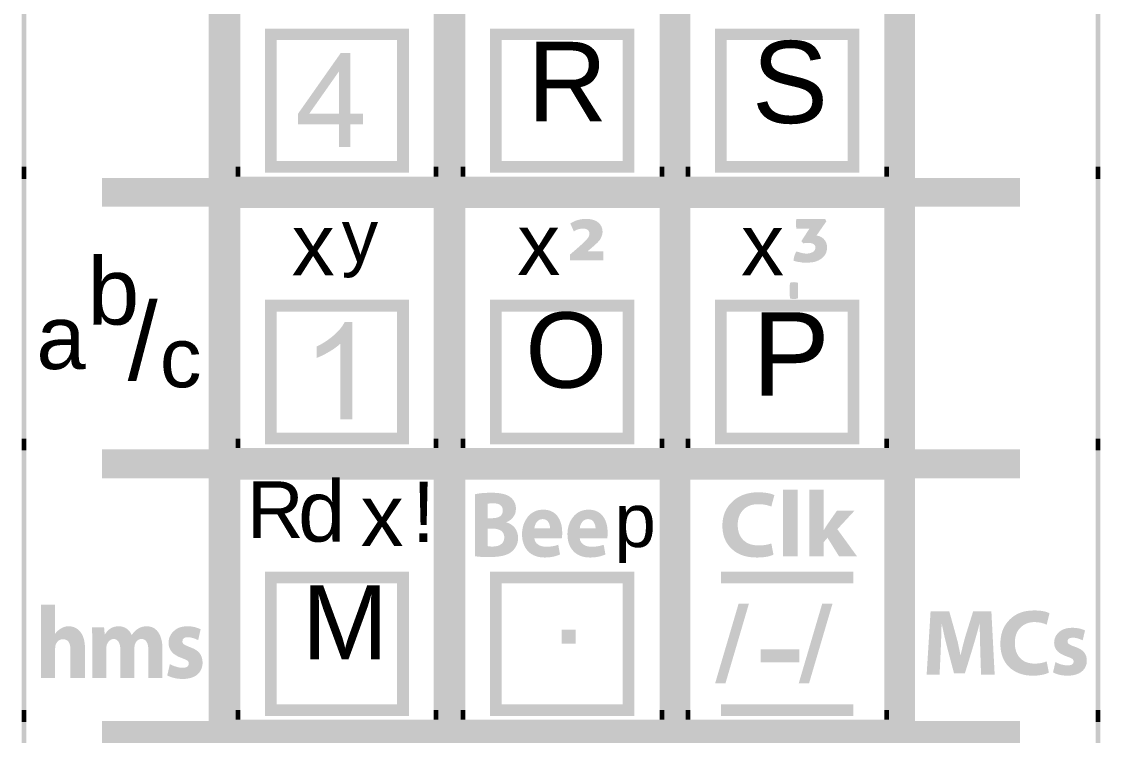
# Model space of a CAD drawing. Header units: millimetres. Extents: x 50 to 239, y 17 to 185.
# Drawn here: x 57.8 to 139.2, y 78.4 to 132.2 of the extents above; entities that cross this region are included whole.
import ezdxf

# ---------------------------------------------------------------- set-up
doc = ezdxf.new("R2010")
doc.units = ezdxf.units.MM
doc.header["$MEASUREMENT"] = 0
doc.layers.get('0').update_dxf_attribs({"linetype": 'CONTINUOUS'})
doc.styles.add('Arial1', font='arial.ttf', dxfattribs={"height": 6})

msp = doc.modelspace()

# ---------------------------------------------------------------- hatches: boundary and pattern name
at = {"true_color": 0x000007}
for points in [[(57.833, 138.71), (57.833, 131.198), (58.197, 131.198), (58.197, 138.71)], [(71.932, 138.876), (71.932, 131.198), (72.279, 131.198), (72.279, 138.876)], [(73.967, 138.528), (73.967, 131.198), (74.331, 131.198), (74.331, 138.528)], [(88.91, 138.528), (88.91, 131.198), (89.257, 131.198), (89.257, 138.528)], [(90.945, 138.528), (90.945, 131.198), (91.309, 131.198), (91.309, 138.528)], [(105.953, 138.528), (105.953, 131.198), (106.301, 131.198), (106.301, 138.528)], [(107.923, 138.528), (107.923, 131.198), (108.27, 131.198), (108.27, 138.528)], [(122.898, 138.528), (122.898, 131.198), (123.245, 131.198), (123.245, 138.528)], [(124.867, 138.876), (124.867, 131.198), (125.215, 131.198), (125.215, 138.876)], [(138.833, 138.71), (138.833, 131.198), (139.197, 131.198), (139.197, 138.71)], [(57.833, 131.198), (57.833, 121.236), (58.197, 121.236), (58.197, 131.198)], [(71.932, 131.198), (71.932, 121.236), (72.279, 121.236), (72.279, 131.198)], [(73.967, 131.198), (73.967, 121.236), (74.331, 121.236), (74.331, 131.198)], [(76.185, 131.645), (76.185, 120.79), (77.062, 120.79), (77.062, 131.645)], [(76.185, 131.645), (76.185, 130.768), (87.04, 130.768), (87.04, 131.645)], [(86.146, 131.645), (86.146, 120.79), (87.04, 120.79), (87.04, 131.645)], [(88.91, 131.198), (88.91, 121.236), (89.257, 121.236), (89.257, 131.198)], [(90.945, 131.198), (90.945, 121.236), (91.309, 121.236), (91.309, 131.198)], [(93.162, 131.645), (93.162, 120.79), (94.039, 120.79), (94.039, 131.645)], [(93.162, 131.645), (93.162, 130.768), (104.034, 130.768), (104.034, 131.645)], [(103.157, 131.645), (103.157, 120.79), (104.034, 120.79), (104.034, 131.645)], [(105.953, 131.198), (105.953, 121.236), (106.301, 121.236), (106.301, 131.198)], [(107.923, 131.198), (107.923, 121.236), (108.27, 121.236), (108.27, 131.198)], [(110.14, 131.645), (110.14, 120.79), (111.017, 120.79), (111.017, 131.645)], [(110.14, 131.645), (110.14, 130.768), (121.012, 130.768), (121.012, 131.645)], [(120.135, 131.645), (120.135, 120.79), (121.012, 120.79), (121.012, 131.645)], [(122.898, 131.198), (122.898, 121.236), (123.245, 121.236), (123.245, 131.198)], [(124.867, 131.198), (124.867, 121.236), (125.215, 121.236), (125.215, 131.198)], [(138.833, 131.198), (138.833, 121.236), (139.197, 121.236), (139.197, 131.198)], [(57.833, 121.236), (57.833, 120.293), (58.197, 120.293), (58.197, 121.236)], [(71.932, 121.236), (71.932, 120.111), (72.279, 120.111), (72.279, 121.236)], [(73.967, 121.236), (73.967, 120.475), (74.331, 120.475), (74.331, 121.236)], [(76.185, 121.667), (76.185, 120.79), (87.04, 120.79), (87.04, 121.667)], [(88.91, 121.236), (88.91, 120.475), (89.257, 120.475), (89.257, 121.236)], [(90.945, 121.236), (90.945, 120.475), (91.309, 120.475), (91.309, 121.236)], [(93.162, 121.667), (93.162, 120.79), (104.034, 120.79), (104.034, 121.667)], [(105.953, 121.236), (105.953, 120.475), (106.301, 120.475), (106.301, 121.236)], [(107.923, 121.236), (107.923, 120.475), (108.27, 120.475), (108.27, 121.236)], [(110.14, 121.667), (110.14, 120.79), (121.012, 120.79), (121.012, 121.667)], [(122.898, 121.236), (122.898, 120.475), (123.245, 120.475), (123.245, 121.236)], [(124.867, 121.236), (124.867, 120.111), (125.215, 120.111), (125.215, 121.236)], [(138.833, 121.236), (138.833, 120.293), (139.197, 120.293), (139.197, 121.236)], [(71.932, 120.475), (71.932, 118.125), (72.279, 118.125), (72.279, 120.475)], [(72.279, 120.475), (72.279, 120.111), (74.331, 120.111), (74.331, 120.475)], [(73.967, 120.475), (73.967, 120.111), (76.615, 120.111), (76.615, 120.475)], [(76.615, 120.475), (76.615, 120.111), (86.593, 120.111), (86.593, 120.475)], [(86.593, 120.475), (86.593, 120.111), (89.257, 120.111), (89.257, 120.475)], [(88.91, 120.475), (88.91, 120.111), (91.309, 120.111), (91.309, 120.475)], [(90.945, 120.475), (90.945, 120.111), (93.592, 120.111), (93.592, 120.475)], [(93.592, 120.475), (93.592, 120.111), (103.587, 120.111), (103.587, 120.475)], [(103.587, 120.475), (103.587, 120.111), (106.301, 120.111), (106.301, 120.475)], [(105.953, 120.475), (105.953, 120.111), (108.27, 120.111), (108.27, 120.475)], [(107.923, 120.475), (107.923, 120.111), (110.587, 120.111), (110.587, 120.475)], [(110.587, 120.475), (110.587, 120.111), (120.565, 120.111), (120.565, 120.475)], [(120.565, 120.475), (120.565, 120.111), (123.245, 120.111), (123.245, 120.475)], [(122.898, 120.475), (122.898, 120.111), (124.867, 120.111), (124.867, 120.475)], [(124.867, 120.475), (124.867, 118.125), (125.215, 118.125), (125.215, 120.475)], [(57.833, 120.293), (57.833, 118.307), (58.197, 118.307), (58.197, 120.293)], [(63.906, 120.376), (63.906, 118.208), (64.088, 118.208), (64.088, 120.376)], [(63.906, 120.376), (63.906, 120.21), (71.932, 120.21), (71.932, 120.376)], [(125.215, 120.376), (125.215, 120.21), (133.124, 120.21), (133.124, 120.376)], [(132.942, 120.376), (132.942, 118.208), (133.124, 118.208), (133.124, 120.376)], [(138.833, 120.293), (138.833, 118.307), (139.197, 118.307), (139.197, 120.293)], [(57.833, 118.307), (57.833, 110.762), (58.197, 110.762), (58.197, 118.307)], [(63.906, 118.39), (63.906, 118.208), (71.932, 118.208), (71.932, 118.39)], [(71.932, 118.473), (71.932, 110.762), (72.279, 110.762), (72.279, 118.473)], [(72.279, 118.473), (72.279, 118.125), (74.331, 118.125), (74.331, 118.473)], [(73.967, 118.473), (73.967, 118.125), (76.615, 118.125), (76.615, 118.473)], [(73.967, 118.125), (73.967, 110.762), (74.331, 110.762), (74.331, 118.125)], [(76.615, 118.473), (76.615, 118.125), (86.593, 118.125), (86.593, 118.473)], [(86.593, 118.473), (86.593, 118.125), (89.257, 118.125), (89.257, 118.473)], [(88.91, 118.473), (88.91, 118.125), (91.309, 118.125), (91.309, 118.473)], [(88.91, 118.125), (88.91, 110.762), (89.257, 110.762), (89.257, 118.125)], [(90.945, 118.473), (90.945, 118.125), (93.592, 118.125), (93.592, 118.473)], [(90.945, 118.125), (90.945, 110.762), (91.309, 110.762), (91.309, 118.125)], [(93.592, 118.473), (93.592, 118.125), (103.587, 118.125), (103.587, 118.473)], [(103.587, 118.473), (103.587, 118.125), (106.301, 118.125), (106.301, 118.473)], [(105.953, 118.473), (105.953, 118.125), (108.27, 118.125), (108.27, 118.473)], [(105.953, 118.125), (105.953, 110.762), (106.301, 110.762), (106.301, 118.125)], [(107.923, 118.473), (107.923, 118.125), (110.587, 118.125), (110.587, 118.473)], [(107.923, 118.125), (107.923, 110.762), (108.27, 110.762), (108.27, 118.125)], [(110.587, 118.473), (110.587, 118.125), (120.565, 118.125), (120.565, 118.473)], [(120.565, 118.473), (120.565, 118.125), (123.245, 118.125), (123.245, 118.473)], [(122.898, 118.473), (122.898, 118.125), (124.867, 118.125), (124.867, 118.473)], [(122.898, 118.125), (122.898, 110.762), (123.245, 110.762), (123.245, 118.125)], [(124.867, 118.473), (124.867, 110.762), (125.215, 110.762), (125.215, 118.473)], [(125.215, 118.39), (125.215, 118.208), (133.124, 118.208), (133.124, 118.39)], [(138.833, 118.307), (138.833, 110.762), (139.197, 110.762), (139.197, 118.307)], [(57.833, 110.762), (57.833, 100.751), (58.197, 100.751), (58.197, 110.762)], [(71.932, 110.762), (71.932, 100.751), (72.279, 100.751), (72.279, 110.762)], [(73.967, 110.762), (73.967, 100.751), (74.331, 100.751), (74.331, 110.762)], [(76.185, 111.209), (76.185, 100.32), (77.062, 100.32), (77.062, 111.209)], [(76.185, 111.209), (76.185, 110.315), (87.04, 110.315), (87.04, 111.209)], [(86.146, 111.209), (86.146, 100.32), (87.04, 100.32), (87.04, 111.209)], [(88.91, 110.762), (88.91, 100.751), (89.257, 100.751), (89.257, 110.762)], [(90.945, 110.762), (90.945, 100.751), (91.309, 100.751), (91.309, 110.762)], [(93.162, 111.209), (93.162, 100.32), (94.039, 100.32), (94.039, 111.209)], [(93.162, 111.209), (93.162, 110.315), (104.034, 110.315), (104.034, 111.209)], [(103.157, 111.209), (103.157, 100.32), (104.034, 100.32), (104.034, 111.209)], [(105.953, 110.762), (105.953, 100.751), (106.301, 100.751), (106.301, 110.762)], [(107.923, 110.762), (107.923, 100.751), (108.27, 100.751), (108.27, 110.762)], [(110.14, 111.209), (110.14, 100.32), (111.017, 100.32), (111.017, 111.209)], [(110.14, 111.209), (110.14, 110.315), (121.012, 110.315), (121.012, 111.209)], [(120.135, 111.209), (120.135, 100.32), (121.012, 100.32), (121.012, 111.209)], [(122.898, 110.762), (122.898, 100.751), (123.245, 100.751), (123.245, 110.762)], [(124.867, 110.762), (124.867, 100.751), (125.215, 100.751), (125.215, 110.762)], [(138.833, 110.762), (138.833, 100.751), (139.197, 100.751), (139.197, 110.762)], [(76.185, 101.197), (76.185, 100.32), (87.04, 100.32), (87.04, 101.197)], [(93.162, 101.197), (93.162, 100.32), (104.034, 100.32), (104.034, 101.197)], [(110.14, 101.197), (110.14, 100.32), (121.012, 100.32), (121.012, 101.197)], [(57.833, 100.751), (57.833, 99.857), (58.197, 99.857), (58.197, 100.751)], [(71.932, 100.751), (71.932, 99.675), (72.279, 99.675), (72.279, 100.751)], [(73.967, 100.751), (73.967, 100.039), (74.331, 100.039), (74.331, 100.751)], [(88.91, 100.751), (88.91, 100.039), (89.257, 100.039), (89.257, 100.751)], [(90.945, 100.751), (90.945, 100.039), (91.309, 100.039), (91.309, 100.751)], [(105.953, 100.751), (105.953, 100.039), (106.301, 100.039), (106.301, 100.751)], [(107.923, 100.751), (107.923, 100.039), (108.27, 100.039), (108.27, 100.751)], [(122.898, 100.751), (122.898, 100.039), (123.245, 100.039), (123.245, 100.751)], [(124.867, 100.751), (124.867, 99.675), (125.215, 99.675), (125.215, 100.751)], [(138.833, 100.751), (138.833, 99.857), (139.197, 99.857), (139.197, 100.751)], [(57.833, 99.857), (57.833, 97.822), (58.197, 97.822), (58.197, 99.857)], [(63.906, 99.94), (63.906, 97.739), (64.088, 97.739), (64.088, 99.94)], [(63.906, 99.94), (63.906, 99.774), (71.932, 99.774), (71.932, 99.94)], [(71.932, 100.039), (71.932, 97.656), (72.279, 97.656), (72.279, 100.039)], [(72.279, 100.039), (72.279, 99.675), (74.331, 99.675), (74.331, 100.039)], [(73.967, 100.039), (73.967, 99.675), (76.615, 99.675), (76.615, 100.039)], [(76.615, 100.039), (76.615, 99.675), (86.593, 99.675), (86.593, 100.039)], [(86.593, 100.039), (86.593, 99.675), (89.257, 99.675), (89.257, 100.039)], [(88.91, 100.039), (88.91, 99.675), (91.309, 99.675), (91.309, 100.039)], [(90.945, 100.039), (90.945, 99.675), (93.592, 99.675), (93.592, 100.039)], [(93.592, 100.039), (93.592, 99.675), (103.587, 99.675), (103.587, 100.039)], [(103.587, 100.039), (103.587, 99.675), (106.301, 99.675), (106.301, 100.039)], [(105.953, 100.039), (105.953, 99.675), (108.27, 99.675), (108.27, 100.039)], [(107.923, 100.039), (107.923, 99.675), (110.587, 99.675), (110.587, 100.039)], [(110.587, 100.039), (110.587, 99.675), (120.565, 99.675), (120.565, 100.039)], [(120.565, 100.039), (120.565, 99.675), (123.245, 99.675), (123.245, 100.039)], [(122.898, 100.039), (122.898, 99.675), (124.867, 99.675), (124.867, 100.039)], [(124.867, 100.039), (124.867, 97.656), (125.215, 97.656), (125.215, 100.039)], [(125.215, 99.94), (125.215, 99.774), (133.124, 99.774), (133.124, 99.94)], [(132.942, 99.94), (132.942, 97.739), (133.124, 97.739), (133.124, 99.94)], [(138.833, 99.857), (138.833, 97.822), (139.197, 97.822), (139.197, 99.857)], [(57.833, 97.822), (57.833, 90.293), (58.197, 90.293), (58.197, 97.822)], [(63.906, 97.921), (63.906, 97.739), (71.932, 97.739), (71.932, 97.921)], [(71.932, 98.004), (71.932, 90.293), (72.279, 90.293), (72.279, 98.004)], [(72.279, 98.004), (72.279, 97.656), (74.331, 97.656), (74.331, 98.004)], [(73.967, 98.004), (73.967, 97.656), (76.615, 97.656), (76.615, 98.004)], [(73.967, 97.656), (73.967, 90.293), (74.331, 90.293), (74.331, 97.656)], [(76.615, 98.004), (76.615, 97.656), (86.593, 97.656), (86.593, 98.004)], [(86.593, 98.004), (86.593, 97.656), (89.257, 97.656), (89.257, 98.004)], [(88.91, 98.004), (88.91, 97.656), (91.309, 97.656), (91.309, 98.004)], [(88.91, 97.656), (88.91, 90.293), (89.257, 90.293), (89.257, 97.656)], [(90.945, 98.004), (90.945, 97.656), (93.592, 97.656), (93.592, 98.004)], [(90.945, 97.656), (90.945, 90.293), (91.309, 90.293), (91.309, 97.656)], [(93.592, 98.004), (93.592, 97.656), (103.587, 97.656), (103.587, 98.004)], [(103.587, 98.004), (103.587, 97.656), (106.301, 97.656), (106.301, 98.004)], [(105.953, 98.004), (105.953, 97.656), (108.27, 97.656), (108.27, 98.004)], [(105.953, 97.656), (105.953, 90.293), (106.301, 90.293), (106.301, 97.656)], [(107.923, 98.004), (107.923, 97.656), (110.587, 97.656), (110.587, 98.004)], [(107.923, 97.656), (107.923, 90.293), (108.27, 90.293), (108.27, 97.656)], [(110.587, 98.004), (110.587, 97.656), (120.565, 97.656), (120.565, 98.004)], [(120.565, 98.004), (120.565, 97.656), (123.245, 97.656), (123.245, 98.004)], [(122.898, 98.004), (122.898, 97.656), (124.867, 97.656), (124.867, 98.004)], [(122.898, 97.656), (122.898, 90.293), (123.245, 90.293), (123.245, 97.656)], [(124.867, 98.004), (124.867, 90.293), (125.215, 90.293), (125.215, 98.004)], [(125.215, 97.921), (125.215, 97.739), (133.124, 97.739), (133.124, 97.921)], [(138.833, 97.822), (138.833, 90.293), (139.197, 90.293), (139.197, 97.822)], [(76.185, 90.723), (76.185, 79.835), (77.062, 79.835), (77.062, 90.723)], [(76.185, 90.723), (76.185, 89.846), (87.04, 89.846), (87.04, 90.723)], [(86.146, 90.723), (86.146, 79.835), (87.04, 79.835), (87.04, 90.723)], [(93.162, 90.723), (93.162, 79.835), (94.039, 79.835), (94.039, 90.723)], [(93.162, 90.723), (93.162, 89.846), (104.034, 89.846), (104.034, 90.723)], [(103.157, 90.723), (103.157, 79.835), (104.034, 79.835), (104.034, 90.723)], [(110.587, 90.723), (110.587, 89.846), (120.565, 89.846), (120.565, 90.723)], [(57.833, 90.293), (57.833, 80.281), (58.197, 80.281), (58.197, 90.293)], [(71.932, 90.293), (71.932, 80.281), (72.279, 80.281), (72.279, 90.293)], [(73.967, 90.293), (73.967, 80.281), (74.331, 80.281), (74.331, 90.293)], [(88.91, 90.293), (88.91, 80.281), (89.257, 80.281), (89.257, 90.293)], [(90.945, 90.293), (90.945, 80.281), (91.309, 80.281), (91.309, 90.293)], [(105.953, 90.293), (105.953, 80.281), (106.301, 80.281), (106.301, 90.293)], [(107.923, 90.293), (107.923, 80.281), (108.27, 80.281), (108.27, 90.293)], [(122.898, 90.293), (122.898, 80.281), (123.245, 80.281), (123.245, 90.293)], [(124.867, 90.293), (124.867, 80.281), (125.215, 80.281), (125.215, 90.293)], [(138.833, 90.293), (138.833, 80.281), (139.197, 80.281), (139.197, 90.293)], [(110.14, 82.3), (111.91, 88.307), (112.523, 88.307), (110.736, 82.3)], [(110.223, 82.3), (111.993, 88.307), (112.605, 88.307), (110.835, 82.3)], [(110.305, 82.3), (112.076, 88.307), (112.688, 88.307), (110.918, 82.3)], [(116.444, 82.3), (118.215, 88.307), (118.811, 88.307), (117.04, 82.3)], [(116.527, 82.3), (118.298, 88.307), (118.91, 88.307), (117.123, 82.3)], [(116.61, 82.3), (118.381, 88.307), (118.993, 88.307), (117.222, 82.3)], [(98.573, 86.354), (98.573, 85.295), (99.632, 85.295), (99.632, 86.354)], [(113.565, 84.865), (113.565, 83.872), (116.478, 83.872), (116.478, 84.865)], [(76.185, 80.728), (76.185, 79.835), (87.04, 79.835), (87.04, 80.728)], [(93.162, 80.728), (93.162, 79.835), (104.034, 79.835), (104.034, 80.728)], [(110.587, 80.728), (110.587, 79.835), (120.565, 79.835), (120.565, 80.728)], [(57.833, 80.281), (57.833, 79.388), (58.197, 79.388), (58.197, 80.281)], [(71.932, 80.281), (71.932, 79.206), (72.279, 79.206), (72.279, 80.281)], [(73.967, 80.281), (73.967, 79.553), (74.331, 79.553), (74.331, 80.281)], [(88.91, 80.281), (88.91, 79.553), (89.257, 79.553), (89.257, 80.281)], [(90.945, 80.281), (90.945, 79.553), (91.309, 79.553), (91.309, 80.281)], [(105.953, 80.281), (105.953, 79.553), (106.301, 79.553), (106.301, 80.281)], [(107.923, 80.281), (107.923, 79.553), (108.27, 79.553), (108.27, 80.281)], [(122.898, 80.281), (122.898, 79.553), (123.245, 79.553), (123.245, 80.281)], [(124.867, 80.281), (124.867, 79.206), (125.215, 79.206), (125.215, 80.281)], [(138.833, 80.281), (138.833, 79.388), (139.197, 79.388), (139.197, 80.281)], [(57.833, 79.388), (57.833, 77.369), (58.197, 77.369), (58.197, 79.388)], [(63.906, 79.471), (63.906, 77.286), (64.088, 77.286), (64.088, 79.471)], [(63.906, 79.471), (63.906, 79.289), (71.932, 79.289), (71.932, 79.471)], [(71.932, 79.553), (71.932, 77.187), (72.279, 77.187), (72.279, 79.553)], [(72.279, 79.553), (72.279, 79.206), (74.331, 79.206), (74.331, 79.553)], [(73.967, 79.553), (73.967, 79.206), (76.615, 79.206), (76.615, 79.553)], [(76.615, 79.553), (76.615, 79.206), (86.593, 79.206), (86.593, 79.553)], [(86.593, 79.553), (86.593, 79.206), (89.257, 79.206), (89.257, 79.553)], [(88.91, 79.553), (88.91, 79.206), (91.309, 79.206), (91.309, 79.553)], [(90.945, 79.553), (90.945, 79.206), (93.592, 79.206), (93.592, 79.553)], [(93.592, 79.553), (93.592, 79.206), (103.587, 79.206), (103.587, 79.553)], [(103.587, 79.553), (103.587, 79.206), (106.301, 79.206), (106.301, 79.553)], [(105.953, 79.553), (105.953, 79.206), (108.27, 79.206), (108.27, 79.553)], [(107.923, 79.553), (107.923, 79.206), (110.587, 79.206), (110.587, 79.553)], [(110.587, 79.553), (110.587, 79.206), (120.565, 79.206), (120.565, 79.553)], [(120.565, 79.553), (120.565, 79.206), (123.245, 79.206), (123.245, 79.553)], [(122.898, 79.553), (122.898, 79.206), (124.867, 79.206), (124.867, 79.553)], [(124.867, 79.553), (124.867, 77.187), (125.215, 77.187), (125.215, 79.553)], [(125.215, 79.471), (125.215, 79.289), (133.124, 79.289), (133.124, 79.471)], [(132.942, 79.471), (132.942, 77.286), (133.124, 77.286), (133.124, 79.471)], [(138.833, 79.388), (138.833, 77.369), (139.197, 77.369), (139.197, 79.388)]]:
    msp.add_hatch(color=0, dxfattribs=at).paths.add_polyline_path(points)
at = {"true_color": 0xdddddd}
for points in [[(72.097, 138.71), (72.097, 131.198), (74.166, 131.198), (74.166, 138.71)], [(89.075, 138.71), (89.075, 131.198), (91.143, 131.198), (91.143, 138.71)], [(106.135, 138.71), (106.135, 131.198), (108.105, 131.198), (108.105, 138.71)], [(123.08, 138.71), (123.08, 131.198), (125.049, 131.198), (125.049, 138.71)], [(72.097, 131.198), (72.097, 121.236), (74.166, 121.236), (74.166, 131.198)], [(89.075, 131.198), (89.075, 121.236), (91.143, 121.236), (91.143, 131.198)], [(106.135, 131.198), (106.135, 121.236), (108.105, 121.236), (108.105, 131.198)], [(123.08, 131.198), (123.08, 121.236), (125.049, 121.236), (125.049, 131.198)], [(72.097, 121.236), (72.097, 120.293), (74.166, 120.293), (74.166, 121.236)], [(89.075, 121.236), (89.075, 120.293), (91.143, 120.293), (91.143, 121.236)], [(106.135, 121.236), (106.135, 120.293), (108.105, 120.293), (108.105, 121.236)], [(123.08, 121.236), (123.08, 120.293), (125.049, 120.293), (125.049, 121.236)], [(72.097, 120.293), (72.097, 118.307), (74.149, 118.307), (74.149, 120.293)], [(74.149, 120.293), (74.149, 118.291), (89.075, 118.291), (89.075, 120.293)], [(89.075, 120.293), (89.075, 118.307), (91.127, 118.307), (91.127, 120.293)], [(91.127, 120.293), (91.127, 118.291), (106.135, 118.291), (106.135, 120.293)], [(106.135, 120.293), (106.135, 118.307), (108.088, 118.307), (108.088, 120.293)], [(108.088, 120.293), (108.088, 118.291), (123.08, 118.291), (123.08, 120.293)], [(123.08, 120.293), (123.08, 118.307), (125.049, 118.307), (125.049, 120.293)], [(72.097, 118.307), (72.097, 110.762), (74.166, 110.762), (74.166, 118.307)], [(89.075, 118.307), (89.075, 110.762), (91.143, 110.762), (91.143, 118.307)], [(106.135, 118.307), (106.135, 110.762), (108.105, 110.762), (108.105, 118.307)], [(123.08, 118.307), (123.08, 110.762), (125.049, 110.762), (125.049, 118.307)], [(72.097, 110.762), (72.097, 100.751), (74.166, 100.751), (74.166, 110.762)], [(89.075, 110.762), (89.075, 100.751), (91.143, 100.751), (91.143, 110.762)], [(106.135, 110.762), (106.135, 100.751), (108.105, 100.751), (108.105, 110.762)], [(123.08, 110.762), (123.08, 100.751), (125.049, 100.751), (125.049, 110.762)], [(72.097, 100.751), (72.097, 99.857), (74.166, 99.857), (74.166, 100.751)], [(89.075, 100.751), (89.075, 99.857), (91.143, 99.857), (91.143, 100.751)], [(106.135, 100.751), (106.135, 99.857), (108.105, 99.857), (108.105, 100.751)], [(123.08, 100.751), (123.08, 99.857), (125.049, 99.857), (125.049, 100.751)], [(72.097, 99.857), (72.097, 97.822), (74.149, 97.822), (74.149, 99.857)], [(74.149, 99.857), (74.149, 97.805), (89.075, 97.805), (89.075, 99.857)], [(89.075, 99.857), (89.075, 97.822), (91.127, 97.822), (91.127, 99.857)], [(91.127, 99.857), (91.127, 97.805), (106.135, 97.805), (106.135, 99.857)], [(106.135, 99.857), (106.135, 97.822), (108.088, 97.822), (108.088, 99.857)], [(108.088, 99.857), (108.088, 97.805), (123.08, 97.805), (123.08, 99.857)], [(123.08, 99.857), (123.08, 97.822), (125.049, 97.822), (125.049, 99.857)], [(72.097, 97.822), (72.097, 90.293), (74.166, 90.293), (74.166, 97.822)], [(89.075, 97.822), (89.075, 90.293), (91.143, 90.293), (91.143, 97.822)], [(106.135, 97.822), (106.135, 90.293), (108.105, 90.293), (108.105, 97.822)], [(123.08, 97.822), (123.08, 90.293), (125.049, 90.293), (125.049, 97.822)], [(72.097, 90.293), (72.097, 80.281), (74.166, 80.281), (74.166, 90.293)], [(89.075, 90.293), (89.075, 80.281), (91.143, 80.281), (91.143, 90.293)], [(106.135, 90.293), (106.135, 80.281), (108.105, 80.281), (108.105, 90.293)], [(123.08, 90.293), (123.08, 80.281), (125.049, 80.281), (125.049, 90.293)], [(72.097, 80.281), (72.097, 79.388), (74.166, 79.388), (74.166, 80.281)], [(89.075, 80.281), (89.075, 79.388), (91.143, 79.388), (91.143, 80.281)], [(106.135, 80.281), (106.135, 79.388), (108.105, 79.388), (108.105, 80.281)], [(123.08, 80.281), (123.08, 79.388), (125.049, 79.388), (125.049, 80.281)], [(72.097, 79.388), (72.097, 77.352), (125.049, 77.352), (125.049, 79.388)]]:
    msp.add_hatch(color=0, dxfattribs=at).paths.add_polyline_path(points)
at = {"true_color": 0x000007}
h = msp.add_hatch(color=0, dxfattribs=at)
h.paths.add_polyline_path([(81.761, 122.726), (81.761, 124.413), (78.683, 124.413), (78.683, 125.224), (81.91, 129.808), (82.621, 129.808), (82.621, 125.224), (83.581, 125.224), (83.581, 124.413), (82.621, 124.413), (82.621, 122.726)])
h.paths.add_polyline_path([(81.761, 125.224), (81.761, 128.401), (79.527, 125.224)])
at = {"true_color": 0xededed}
for points in [[(64.006, 120.293), (64.006, 118.291), (72.097, 118.291), (72.097, 120.293)], [(125.049, 120.293), (125.049, 118.291), (133.042, 118.291), (133.042, 120.293)], [(64.006, 99.857), (64.006, 97.805), (72.097, 97.805), (72.097, 99.857)], [(125.049, 99.857), (125.049, 97.805), (133.042, 97.805), (133.042, 99.857)], [(64.006, 79.388), (64.006, 77.352), (72.097, 77.352), (72.097, 79.388)], [(125.049, 79.388), (125.049, 77.352), (133.042, 77.352), (133.042, 79.388)]]:
    msp.add_hatch(color=0, dxfattribs=at).paths.add_polyline_path(points)
at = {"true_color": 0xff7b52}
h = msp.add_hatch(color=0, dxfattribs=at)
edge = h.paths.add_edge_path()
edge.add_line((99.202, 114.171), (99.202, 114.617))
edge.add_spline(control_points=[(99.202, 114.617), (99.963, 115.263), (100.393, 115.66), (100.493, 115.792), (100.493, 115.792), (100.609, 115.941), (100.658, 116.074), (100.658, 116.189), (100.658, 116.189), (100.658, 116.305), (100.609, 116.404), (100.526, 116.471), (100.526, 116.471), (100.443, 116.537), (100.327, 116.57), (100.178, 116.57), (100.178, 116.57), (99.93, 116.57), (99.698, 116.504), (99.483, 116.355)], knot_values=[0, 0, 0, 0, 0.05, 0.05, 0.05, 0.05, 0.1, 0.1, 0.1, 0.1, 0.15, 0.15, 0.15, 0.15, 0.2, 0.2, 0.2, 0.2, 1, 1, 1, 1], degree=3, periodic=0)
edge.add_line((99.483, 116.355), (99.219, 116.951))
edge.add_spline(control_points=[(99.219, 116.951), (99.566, 117.182), (99.963, 117.298), (100.41, 117.298), (100.41, 117.298), (100.791, 117.298), (101.088, 117.215), (101.32, 117.033), (101.32, 117.033), (101.535, 116.851), (101.651, 116.62), (101.651, 116.338), (101.651, 116.338), (101.651, 116.156), (101.585, 115.974), (101.486, 115.776), (101.486, 115.776), (101.37, 115.594), (101.055, 115.296), (100.542, 114.882)], knot_values=[0, 0, 0, 0, 0.05, 0.05, 0.05, 0.05, 0.1, 0.1, 0.1, 0.1, 0.15, 0.15, 0.15, 0.15, 0.2, 0.2, 0.2, 0.2, 1, 1, 1, 1], degree=3, periodic=0)
edge.add_line((100.542, 114.882), (100.542, 114.866))
edge.add_line((100.542, 114.866), (101.717, 114.866))
edge.add_line((101.717, 114.866), (101.717, 114.171))
edge.add_line((101.717, 114.171), (99.202, 114.171))
h = msp.add_hatch(color=0, dxfattribs=at)
edge = h.paths.add_edge_path()
edge.add_line((116.643, 115.627), (117.255, 116.57))
edge.add_line((117.255, 116.57), (116.262, 116.57))
edge.add_spline(control_points=[(116.262, 116.57), (116.262, 116.636), (116.246, 116.686), (116.246, 116.752), (116.246, 116.752), (116.229, 116.802), (116.229, 116.868), (116.229, 116.917), (116.229, 116.917), (116.229, 117.033), (116.246, 117.166), (116.262, 117.281)], knot_values=[0, 0, 0, 0, 0.083333, 0.083333, 0.083333, 0.083333, 0.166667, 0.166667, 0.166667, 0.166667, 1, 1, 1, 1], degree=3, periodic=0)
edge.add_line((116.262, 117.281), (118.447, 117.281))
edge.add_line((118.447, 117.281), (118.529, 117.116))
edge.add_line((118.529, 117.116), (117.785, 116.04))
edge.add_spline(control_points=[(117.785, 116.04), (117.901, 116.04), (118.016, 115.991), (118.116, 115.941), (118.116, 115.941), (118.215, 115.892), (118.298, 115.825), (118.364, 115.743), (118.364, 115.743), (118.447, 115.66), (118.496, 115.577), (118.529, 115.461), (118.529, 115.461), (118.563, 115.362), (118.579, 115.263), (118.579, 115.163), (118.579, 115.163), (118.579, 114.965), (118.546, 114.799), (118.463, 114.65), (118.463, 114.65), (118.397, 114.518), (118.281, 114.402), (118.149, 114.303), (118.149, 114.303), (118.016, 114.204), (117.851, 114.121), (117.669, 114.071), (117.669, 114.071), (117.487, 114.022), (117.272, 114.005), (117.057, 114.005), (117.057, 114.005), (116.957, 114.005), (116.875, 114.005), (116.792, 114.005), (116.792, 114.005), (116.709, 114.005), (116.626, 114.022), (116.56, 114.038), (116.56, 114.038), (116.478, 114.038), (116.395, 114.055), (116.329, 114.071), (116.329, 114.071), (116.246, 114.088), (116.147, 114.121), (116.047, 114.154), (116.047, 114.154), (116.064, 114.27), (116.08, 114.402), (116.13, 114.535), (116.13, 114.535), (116.163, 114.65), (116.213, 114.766), (116.279, 114.849), (116.279, 114.849), (116.411, 114.799), (116.544, 114.766), (116.676, 114.733), (116.676, 114.733), (116.809, 114.7), (116.924, 114.684), (117.04, 114.684), (117.04, 114.684), (117.222, 114.684), (117.371, 114.733), (117.504, 114.799), (117.504, 114.799), (117.636, 114.882), (117.702, 114.998), (117.702, 115.147), (117.702, 115.147), (117.702, 115.279), (117.636, 115.362), (117.537, 115.412), (117.537, 115.412), (117.421, 115.478), (117.288, 115.494), (117.156, 115.494), (117.156, 115.494), (117.106, 115.494), (117.057, 115.494), (117.007, 115.494), (117.007, 115.494), (116.941, 115.494), (116.875, 115.478), (116.792, 115.445)], knot_values=[0, 0, 0, 0, 0.011364, 0.011364, 0.011364, 0.011364, 0.022727, 0.022727, 0.022727, 0.022727, 0.034091, 0.034091, 0.034091, 0.034091, 0.045455, 0.045455, 0.045455, 0.045455, 0.056818, 0.056818, 0.056818, 0.056818, 0.068182, 0.068182, 0.068182, 0.068182, 0.079545, 0.079545, 0.079545, 0.079545, 0.090909, 0.090909, 0.090909, 0.090909, 0.102273, 0.102273, 0.102273, 0.102273, 0.113636, 0.113636, 0.113636, 0.113636, 0.125, 0.125, 0.125, 0.125, 0.136364, 0.136364, 0.136364, 0.136364, 0.147727, 0.147727, 0.147727, 0.147727, 0.159091, 0.159091, 0.159091, 0.159091, 0.170455, 0.170455, 0.170455, 0.170455, 0.181818, 0.181818, 0.181818, 0.181818, 0.193182, 0.193182, 0.193182, 0.193182, 0.204545, 0.204545, 0.204545, 0.204545, 0.215909, 0.215909, 0.215909, 0.215909, 0.227273, 0.227273, 0.227273, 0.227273, 0.238636, 0.238636, 0.238636, 0.238636, 1, 1, 1, 1], degree=3, periodic=0)
edge.add_line((116.792, 115.445), (116.643, 115.627))
at = {"true_color": 0xffffff}
h = msp.add_hatch(color=0, dxfattribs=at)
edge = h.paths.add_edge_path()
edge.add_spline(control_points=[(115.783, 111.308), (115.766, 111.506), (115.766, 111.705), (115.766, 111.887), (115.766, 111.887), (115.766, 112.086), (115.766, 112.284), (115.783, 112.483), (115.783, 112.483), (115.882, 112.516), (115.981, 112.532), (116.08, 112.532), (116.08, 112.532), (116.18, 112.532), (116.262, 112.516), (116.378, 112.483), (116.378, 112.483), (116.378, 112.284), (116.395, 112.086), (116.395, 111.904), (116.395, 111.904), (116.395, 111.705), (116.378, 111.506), (116.378, 111.308), (116.378, 111.308), (116.262, 111.275), (116.18, 111.258), (116.08, 111.258), (116.08, 111.258), (115.981, 111.258), (115.882, 111.275), (115.783, 111.308)], knot_values=[0, 0, 0, 0, 0.03125, 0.03125, 0.03125, 0.03125, 0.0625, 0.0625, 0.0625, 0.0625, 0.09375, 0.09375, 0.09375, 0.09375, 0.125, 0.125, 0.125, 0.125, 0.15625, 0.15625, 0.15625, 0.15625, 0.1875, 0.1875, 0.1875, 0.1875, 0.21875, 0.21875, 0.21875, 0.21875, 1, 1, 1, 1], degree=3, periodic=0)
at = {"true_color": 0x000007}
h = msp.add_hatch(color=0, dxfattribs=at)
edge = h.paths.add_edge_path()
edge.add_line((82.77, 102.207), (81.877, 102.207))
edge.add_line((81.877, 102.207), (81.877, 107.899))
edge.add_spline(control_points=[(81.877, 107.899), (81.662, 107.701), (81.38, 107.485), (81.033, 107.287), (81.033, 107.287), (80.669, 107.072), (80.354, 106.923), (80.09, 106.823)], knot_values=[0, 0, 0, 0, 0.125, 0.125, 0.125, 0.125, 1, 1, 1, 1], degree=3, periodic=0)
edge.add_line((80.09, 106.823), (80.09, 107.684))
edge.add_spline(control_points=[(80.09, 107.684), (80.586, 107.916), (81.016, 108.213), (81.397, 108.544), (81.397, 108.544), (81.778, 108.875), (82.042, 109.206), (82.191, 109.521)], knot_values=[0, 0, 0, 0, 0.125, 0.125, 0.125, 0.125, 1, 1, 1, 1], degree=3, periodic=0)
edge.add_line((82.191, 109.521), (82.77, 109.521))
edge.add_line((82.77, 109.521), (82.77, 102.207))
at = {"true_color": 0xff7b52}
msp.add_hatch(color=0, dxfattribs=at).paths.add_polyline_path([(115.253, 91.865), (115.253, 96.895), (116.362, 96.895), (116.362, 91.865)])
h = msp.add_hatch(color=0, dxfattribs=at)
edge = h.paths.add_edge_path()
edge.add_line((118.331, 96.895), (118.331, 93.85))
edge.add_line((118.331, 93.85), (118.347, 93.85))
edge.add_spline(control_points=[(118.347, 93.85), (118.397, 93.983), (118.728, 94.463), (119.324, 95.306)], knot_values=[0, 0, 0, 0, 1, 1, 1, 1], degree=3, periodic=0)
edge.add_line((119.324, 95.306), (120.648, 95.306))
edge.add_line((120.648, 95.306), (119.357, 93.916))
edge.add_line((119.357, 93.916), (120.846, 91.865))
edge.add_line((120.846, 91.865), (119.489, 91.865))
edge.add_line((119.489, 91.865), (118.612, 93.271))
edge.add_line((118.612, 93.271), (118.331, 92.94))
edge.add_line((118.331, 92.94), (118.331, 91.865))
edge.add_line((118.331, 91.865), (117.239, 91.865))
edge.add_line((117.239, 91.865), (117.239, 96.895))
edge.add_line((117.239, 96.895), (118.331, 96.895))
h = msp.add_hatch(color=0, dxfattribs=at)
edge = h.paths.add_edge_path()
edge.add_line((92.02, 91.881), (92.02, 96.548))
edge.add_spline(control_points=[(92.02, 96.548), (92.351, 96.63), (92.782, 96.663), (93.295, 96.663), (93.295, 96.663), (93.956, 96.663), (94.42, 96.548), (94.701, 96.332), (94.701, 96.332), (94.982, 96.101), (95.115, 95.819), (95.115, 95.455), (95.115, 95.455), (95.115, 95.224), (95.065, 95.025), (94.933, 94.86), (94.933, 94.86), (94.817, 94.678), (94.635, 94.545), (94.403, 94.446)], knot_values=[0, 0, 0, 0, 0.05, 0.05, 0.05, 0.05, 0.1, 0.1, 0.1, 0.1, 0.15, 0.15, 0.15, 0.15, 0.2, 0.2, 0.2, 0.2, 1, 1, 1, 1], degree=3, periodic=0)
edge.add_line((94.403, 94.446), (94.403, 94.429))
edge.add_spline(control_points=[(94.403, 94.429), (94.685, 94.347), (94.9, 94.198), (95.049, 93.999), (95.049, 93.999), (95.198, 93.784), (95.28, 93.536), (95.28, 93.255), (95.28, 93.255), (95.28, 92.841), (95.115, 92.493), (94.8, 92.229), (94.8, 92.229), (94.486, 91.947), (93.923, 91.815), (93.079, 91.815), (93.079, 91.815), (92.666, 91.815), (92.318, 91.831), (92.02, 91.881)], knot_values=[0, 0, 0, 0, 0.05, 0.05, 0.05, 0.05, 0.1, 0.1, 0.1, 0.1, 0.15, 0.15, 0.15, 0.15, 0.2, 0.2, 0.2, 0.2, 1, 1, 1, 1], degree=3, periodic=0)
edge = h.paths.add_edge_path()
edge.add_line((92.98, 95.836), (92.98, 94.744))
edge.add_line((92.98, 94.744), (93.311, 94.744))
edge.add_spline(control_points=[(93.311, 94.744), (93.576, 94.744), (93.774, 94.793), (93.923, 94.893), (93.923, 94.893), (94.056, 94.992), (94.122, 95.141), (94.122, 95.323), (94.122, 95.323), (94.122, 95.687), (93.89, 95.869), (93.41, 95.869), (93.41, 95.869), (93.228, 95.869), (93.079, 95.853), (92.98, 95.836)], knot_values=[0, 0, 0, 0, 0.0625, 0.0625, 0.0625, 0.0625, 0.125, 0.125, 0.125, 0.125, 0.1875, 0.1875, 0.1875, 0.1875, 1, 1, 1, 1], degree=3, periodic=0)
edge = h.paths.add_edge_path()
edge.add_line((92.98, 93.966), (92.98, 92.642))
edge.add_spline(control_points=[(92.98, 92.642), (93.046, 92.626), (93.162, 92.609), (93.377, 92.609), (93.377, 92.609), (93.642, 92.609), (93.857, 92.675), (94.006, 92.791), (94.006, 92.791), (94.155, 92.907), (94.238, 93.073), (94.238, 93.304), (94.238, 93.304), (94.238, 93.519), (94.155, 93.685), (94.006, 93.801), (94.006, 93.801), (93.841, 93.9), (93.626, 93.966), (93.328, 93.966)], knot_values=[0, 0, 0, 0, 0.05, 0.05, 0.05, 0.05, 0.1, 0.1, 0.1, 0.1, 0.15, 0.15, 0.15, 0.15, 0.2, 0.2, 0.2, 0.2, 1, 1, 1, 1], degree=3, periodic=0)
edge.add_line((93.328, 93.966), (92.98, 93.966))
h = msp.add_hatch(color=0, dxfattribs=at)
edge = h.paths.add_edge_path()
edge.add_line((114.376, 92.841), (114.542, 91.997))
edge.add_spline(control_points=[(114.542, 91.997), (114.227, 91.848), (113.797, 91.782), (113.267, 91.782), (113.267, 91.782), (112.473, 91.782), (111.844, 91.997), (111.381, 92.444), (111.381, 92.444), (110.918, 92.874), (110.686, 93.453), (110.686, 94.181), (110.686, 94.181), (110.686, 94.942), (110.951, 95.555), (111.447, 96.001), (111.447, 96.001), (111.944, 96.465), (112.589, 96.696), (113.367, 96.696), (113.367, 96.696), (113.896, 96.696), (114.31, 96.63), (114.608, 96.481)], knot_values=[0, 0, 0, 0, 0.041667, 0.041667, 0.041667, 0.041667, 0.083333, 0.083333, 0.083333, 0.083333, 0.125, 0.125, 0.125, 0.125, 0.166667, 0.166667, 0.166667, 0.166667, 0.208333, 0.208333, 0.208333, 0.208333, 1, 1, 1, 1], degree=3, periodic=0)
edge.add_line((114.608, 96.481), (114.376, 95.621))
edge.add_spline(control_points=[(114.376, 95.621), (114.078, 95.737), (113.764, 95.803), (113.416, 95.803), (113.416, 95.803), (112.936, 95.803), (112.556, 95.671), (112.275, 95.389), (112.275, 95.389), (111.993, 95.108), (111.844, 94.727), (111.844, 94.247), (111.844, 94.247), (111.844, 93.768), (111.977, 93.387), (112.258, 93.106), (112.258, 93.106), (112.539, 92.824), (112.936, 92.692), (113.433, 92.692), (113.433, 92.692), (113.78, 92.692), (114.095, 92.742), (114.376, 92.841)], knot_values=[0, 0, 0, 0, 0.041667, 0.041667, 0.041667, 0.041667, 0.083333, 0.083333, 0.083333, 0.083333, 0.125, 0.125, 0.125, 0.125, 0.166667, 0.166667, 0.166667, 0.166667, 0.208333, 0.208333, 0.208333, 0.208333, 1, 1, 1, 1], degree=3, periodic=0)
h = msp.add_hatch(color=0, dxfattribs=at)
edge = h.paths.add_edge_path()
edge.add_line((98.573, 93.238), (96.505, 93.238))
edge.add_spline(control_points=[(96.505, 93.238), (96.521, 93.039), (96.621, 92.874), (96.786, 92.758), (96.786, 92.758), (96.952, 92.642), (97.167, 92.593), (97.415, 92.593), (97.415, 92.593), (97.746, 92.593), (98.044, 92.642), (98.308, 92.742)], knot_values=[0, 0, 0, 0, 0.083333, 0.083333, 0.083333, 0.083333, 0.166667, 0.166667, 0.166667, 0.166667, 1, 1, 1, 1], degree=3, periodic=0)
edge.add_line((98.308, 92.742), (98.441, 92.014))
edge.add_spline(control_points=[(98.441, 92.014), (98.11, 91.865), (97.729, 91.782), (97.283, 91.782), (97.283, 91.782), (96.753, 91.782), (96.323, 91.947), (96.025, 92.262), (96.025, 92.262), (95.727, 92.576), (95.578, 93.006), (95.578, 93.552), (95.578, 93.552), (95.578, 94.049), (95.727, 94.479), (96.008, 94.843), (96.008, 94.843), (96.306, 95.207), (96.687, 95.389), (97.183, 95.389), (97.183, 95.389), (97.63, 95.389), (97.994, 95.224), (98.242, 94.909), (98.242, 94.909), (98.49, 94.578), (98.606, 94.165), (98.606, 93.652), (98.606, 93.652), (98.606, 93.486), (98.606, 93.354), (98.573, 93.238)], knot_values=[0, 0, 0, 0, 0.03125, 0.03125, 0.03125, 0.03125, 0.0625, 0.0625, 0.0625, 0.0625, 0.09375, 0.09375, 0.09375, 0.09375, 0.125, 0.125, 0.125, 0.125, 0.15625, 0.15625, 0.15625, 0.15625, 0.1875, 0.1875, 0.1875, 0.1875, 0.21875, 0.21875, 0.21875, 0.21875, 1, 1, 1, 1], degree=3, periodic=0)
edge = h.paths.add_edge_path()
edge.add_line((96.505, 93.983), (97.696, 93.983))
edge.add_spline(control_points=[(97.696, 93.983), (97.696, 94.148), (97.647, 94.297), (97.564, 94.446), (97.564, 94.446), (97.481, 94.595), (97.332, 94.678), (97.134, 94.678), (97.134, 94.678), (96.968, 94.678), (96.819, 94.611), (96.703, 94.479), (96.703, 94.479), (96.604, 94.363), (96.538, 94.198), (96.505, 93.983)], knot_values=[0, 0, 0, 0, 0.0625, 0.0625, 0.0625, 0.0625, 0.125, 0.125, 0.125, 0.125, 0.1875, 0.1875, 0.1875, 0.1875, 1, 1, 1, 1], degree=3, periodic=0)
h = msp.add_hatch(color=0, dxfattribs=at)
edge = h.paths.add_edge_path()
edge.add_line((101.999, 93.238), (99.93, 93.238))
edge.add_spline(control_points=[(99.93, 93.238), (99.947, 93.039), (100.046, 92.874), (100.211, 92.758), (100.211, 92.758), (100.377, 92.642), (100.592, 92.593), (100.84, 92.593), (100.84, 92.593), (101.171, 92.593), (101.452, 92.642), (101.734, 92.742)], knot_values=[0, 0, 0, 0, 0.083333, 0.083333, 0.083333, 0.083333, 0.166667, 0.166667, 0.166667, 0.166667, 1, 1, 1, 1], degree=3, periodic=0)
edge.add_line((101.734, 92.742), (101.866, 92.014))
edge.add_spline(control_points=[(101.866, 92.014), (101.535, 91.865), (101.155, 91.782), (100.708, 91.782), (100.708, 91.782), (100.178, 91.782), (99.748, 91.947), (99.45, 92.262), (99.45, 92.262), (99.152, 92.576), (99.003, 93.006), (99.003, 93.552), (99.003, 93.552), (99.003, 94.049), (99.152, 94.479), (99.434, 94.843), (99.434, 94.843), (99.732, 95.207), (100.112, 95.389), (100.609, 95.389), (100.609, 95.389), (101.055, 95.389), (101.419, 95.224), (101.668, 94.909), (101.668, 94.909), (101.916, 94.578), (102.032, 94.165), (102.032, 93.652), (102.032, 93.652), (102.032, 93.486), (102.032, 93.354), (101.999, 93.238)], knot_values=[0, 0, 0, 0, 0.03125, 0.03125, 0.03125, 0.03125, 0.0625, 0.0625, 0.0625, 0.0625, 0.09375, 0.09375, 0.09375, 0.09375, 0.125, 0.125, 0.125, 0.125, 0.15625, 0.15625, 0.15625, 0.15625, 0.1875, 0.1875, 0.1875, 0.1875, 0.21875, 0.21875, 0.21875, 0.21875, 1, 1, 1, 1], degree=3, periodic=0)
edge = h.paths.add_edge_path()
edge.add_line((99.93, 93.983), (101.122, 93.983))
edge.add_spline(control_points=[(101.122, 93.983), (101.122, 94.148), (101.072, 94.297), (100.989, 94.446), (100.989, 94.446), (100.906, 94.595), (100.757, 94.678), (100.559, 94.678), (100.559, 94.678), (100.393, 94.678), (100.245, 94.611), (100.129, 94.479), (100.129, 94.479), (100.029, 94.363), (99.947, 94.198), (99.93, 93.983)], knot_values=[0, 0, 0, 0, 0.0625, 0.0625, 0.0625, 0.0625, 0.125, 0.125, 0.125, 0.125, 0.1875, 0.1875, 0.1875, 0.1875, 1, 1, 1, 1], degree=3, periodic=0)
at = {"true_color": 0x000003}
h = msp.add_hatch(color=0, dxfattribs=at)
edge = h.paths.add_edge_path()
edge.add_line((59.29, 82.714), (59.29, 88.241))
edge.add_line((59.29, 88.241), (60.365, 88.241))
edge.add_line((60.365, 88.241), (60.365, 86.056))
edge.add_line((60.365, 86.056), (60.382, 86.056))
edge.add_spline(control_points=[(60.382, 86.056), (60.481, 86.205), (60.63, 86.338), (60.812, 86.437), (60.812, 86.437), (60.994, 86.553), (61.176, 86.602), (61.375, 86.602), (61.375, 86.602), (61.755, 86.602), (62.053, 86.454), (62.285, 86.156), (62.285, 86.156), (62.5, 85.874), (62.616, 85.461), (62.616, 84.915)], knot_values=[0, 0, 0, 0, 0.0625, 0.0625, 0.0625, 0.0625, 0.125, 0.125, 0.125, 0.125, 0.1875, 0.1875, 0.1875, 0.1875, 1, 1, 1, 1], degree=3, periodic=0)
edge.add_line((62.616, 84.915), (62.616, 82.714))
edge.add_line((62.616, 82.714), (61.523, 82.714))
edge.add_line((61.523, 82.714), (61.523, 84.782))
edge.add_spline(control_points=[(61.523, 84.782), (61.523, 85.345), (61.341, 85.626), (60.961, 85.626), (60.961, 85.626), (60.795, 85.626), (60.663, 85.577), (60.547, 85.444), (60.547, 85.444), (60.431, 85.328), (60.365, 85.163), (60.365, 84.948)], knot_values=[0, 0, 0, 0, 0.083333, 0.083333, 0.083333, 0.083333, 0.166667, 0.166667, 0.166667, 0.166667, 1, 1, 1, 1], degree=3, periodic=0)
edge.add_line((60.365, 84.948), (60.365, 82.714))
edge.add_line((60.365, 82.714), (59.29, 82.714))
h = msp.add_hatch(color=0, dxfattribs=at)
edge = h.paths.add_edge_path()
edge.add_spline(control_points=[(130.195, 82.962), (130.129, 84.848), (130.096, 86.139), (130.096, 86.801)], knot_values=[0, 0, 0, 0, 1, 1, 1, 1], degree=3, periodic=0)
edge.add_line((130.096, 86.801), (130.08, 86.801))
edge.add_spline(control_points=[(130.08, 86.801), (129.964, 86.305), (129.6, 85.047), (128.971, 83.045)], knot_values=[0, 0, 0, 0, 1, 1, 1, 1], degree=3, periodic=0)
edge.add_line((128.971, 83.045), (128.16, 83.045))
edge.add_spline(control_points=[(128.16, 83.045), (127.796, 84.418), (127.564, 85.279), (127.498, 85.577), (127.498, 85.577), (127.415, 85.891), (127.333, 86.305), (127.233, 86.801)], knot_values=[0, 0, 0, 0, 0.125, 0.125, 0.125, 0.125, 1, 1, 1, 1], degree=3, periodic=0)
edge.add_line((127.233, 86.801), (127.217, 86.801))
edge.add_spline(control_points=[(127.217, 86.801), (127.2, 85.858), (127.167, 85.163), (127.151, 84.749)], knot_values=[0, 0, 0, 0, 1, 1, 1, 1], degree=3, periodic=0)
edge.add_line((127.151, 84.749), (127.068, 82.962))
edge.add_line((127.068, 82.962), (126.092, 82.962))
edge.add_line((126.092, 82.962), (126.389, 87.728))
edge.add_line((126.389, 87.728), (127.796, 87.728))
edge.add_spline(control_points=[(127.796, 87.728), (128.144, 86.503), (128.342, 85.759), (128.425, 85.461), (128.425, 85.461), (128.491, 85.179), (128.557, 84.832), (128.64, 84.435)], knot_values=[0, 0, 0, 0, 0.125, 0.125, 0.125, 0.125, 1, 1, 1, 1], degree=3, periodic=0)
edge.add_line((128.64, 84.435), (128.657, 84.435))
edge.add_spline(control_points=[(128.657, 84.435), (128.822, 85.179), (128.971, 85.725), (129.087, 86.09)], knot_values=[0, 0, 0, 0, 1, 1, 1, 1], degree=3, periodic=0)
edge.add_line((129.087, 86.09), (129.6, 87.728))
edge.add_line((129.6, 87.728), (130.973, 87.728))
edge.add_line((130.973, 87.728), (131.221, 82.962))
edge.add_line((131.221, 82.962), (130.195, 82.962))
h = msp.add_hatch(color=0, dxfattribs=at)
edge = h.paths.add_edge_path()
edge.add_line((135.143, 83.955), (135.309, 83.111))
edge.add_spline(control_points=[(135.309, 83.111), (135.011, 82.962), (134.597, 82.879), (134.101, 82.879), (134.101, 82.879), (133.339, 82.879), (132.744, 83.111), (132.297, 83.541), (132.297, 83.541), (131.867, 83.971), (131.652, 84.551), (131.652, 85.279), (131.652, 85.279), (131.652, 86.04), (131.883, 86.652), (132.363, 87.115), (132.363, 87.115), (132.826, 87.579), (133.439, 87.794), (134.183, 87.794), (134.183, 87.794), (134.696, 87.794), (135.093, 87.728), (135.358, 87.579)], knot_values=[0, 0, 0, 0, 0.041667, 0.041667, 0.041667, 0.041667, 0.083333, 0.083333, 0.083333, 0.083333, 0.125, 0.125, 0.125, 0.125, 0.166667, 0.166667, 0.166667, 0.166667, 0.208333, 0.208333, 0.208333, 0.208333, 1, 1, 1, 1], degree=3, periodic=0)
edge.add_line((135.358, 87.579), (135.143, 86.718))
edge.add_spline(control_points=[(135.143, 86.718), (134.878, 86.851), (134.564, 86.917), (134.233, 86.917), (134.233, 86.917), (133.786, 86.917), (133.422, 86.768), (133.157, 86.487), (133.157, 86.487), (132.876, 86.222), (132.744, 85.825), (132.744, 85.345), (132.744, 85.345), (132.744, 84.865), (132.876, 84.484), (133.141, 84.203), (133.141, 84.203), (133.406, 83.922), (133.77, 83.789), (134.25, 83.789), (134.25, 83.789), (134.58, 83.789), (134.878, 83.839), (135.143, 83.955)], knot_values=[0, 0, 0, 0, 0.041667, 0.041667, 0.041667, 0.041667, 0.083333, 0.083333, 0.083333, 0.083333, 0.125, 0.125, 0.125, 0.125, 0.166667, 0.166667, 0.166667, 0.166667, 0.208333, 0.208333, 0.208333, 0.208333, 1, 1, 1, 1], degree=3, periodic=0)
h = msp.add_hatch(color=0, dxfattribs=at)
edge = h.paths.add_edge_path()
edge.add_line((63.162, 82.714), (63.162, 85.295))
edge.add_spline(control_points=[(63.162, 85.295), (63.162, 85.676), (63.162, 86.073), (63.145, 86.52)], knot_values=[0, 0, 0, 0, 1, 1, 1, 1], degree=3, periodic=0)
edge.add_line((63.145, 86.52), (64.055, 86.52))
edge.add_line((64.055, 86.52), (64.105, 85.99))
edge.add_line((64.105, 85.99), (64.121, 85.99))
edge.add_spline(control_points=[(64.121, 85.99), (64.37, 86.404), (64.717, 86.602), (65.18, 86.602), (65.18, 86.602), (65.396, 86.602), (65.594, 86.536), (65.76, 86.42), (65.76, 86.42), (65.925, 86.305), (66.057, 86.139), (66.14, 85.941)], knot_values=[0, 0, 0, 0, 0.083333, 0.083333, 0.083333, 0.083333, 0.166667, 0.166667, 0.166667, 0.166667, 1, 1, 1, 1], degree=3, periodic=0)
edge.add_spline(control_points=[(66.14, 85.941), (66.438, 86.371), (66.802, 86.602), (67.265, 86.602), (67.265, 86.602), (67.629, 86.602), (67.927, 86.454), (68.126, 86.172), (68.126, 86.172), (68.341, 85.874), (68.457, 85.461), (68.457, 84.931)], knot_values=[0, 0, 0, 0, 0.083333, 0.083333, 0.083333, 0.083333, 0.166667, 0.166667, 0.166667, 0.166667, 1, 1, 1, 1], degree=3, periodic=0)
edge.add_line((68.457, 84.931), (68.457, 82.714))
edge.add_line((68.457, 82.714), (67.398, 82.714))
edge.add_line((67.398, 82.714), (67.398, 84.766))
edge.add_spline(control_points=[(67.398, 84.766), (67.398, 85.345), (67.232, 85.643), (66.885, 85.643), (66.885, 85.643), (66.719, 85.643), (66.587, 85.577), (66.488, 85.444), (66.488, 85.444), (66.388, 85.312), (66.339, 85.13), (66.339, 84.915)], knot_values=[0, 0, 0, 0, 0.083333, 0.083333, 0.083333, 0.083333, 0.166667, 0.166667, 0.166667, 0.166667, 1, 1, 1, 1], degree=3, periodic=0)
edge.add_line((66.339, 84.915), (66.339, 82.714))
edge.add_line((66.339, 82.714), (65.28, 82.714))
edge.add_line((65.28, 82.714), (65.28, 84.815))
edge.add_spline(control_points=[(65.28, 84.815), (65.28, 85.08), (65.247, 85.279), (65.147, 85.428), (65.147, 85.428), (65.065, 85.56), (64.932, 85.643), (64.783, 85.643), (64.783, 85.643), (64.618, 85.643), (64.502, 85.577), (64.386, 85.428), (64.386, 85.428), (64.27, 85.295), (64.221, 85.13), (64.221, 84.915)], knot_values=[0, 0, 0, 0, 0.0625, 0.0625, 0.0625, 0.0625, 0.125, 0.125, 0.125, 0.125, 0.1875, 0.1875, 0.1875, 0.1875, 1, 1, 1, 1], degree=3, periodic=0)
edge.add_line((64.221, 84.915), (64.221, 82.714))
edge.add_line((64.221, 82.714), (63.162, 82.714))
h = msp.add_hatch(color=0, dxfattribs=at)
edge = h.paths.add_edge_path()
edge.add_line((68.821, 82.896), (69.019, 83.756))
edge.add_spline(control_points=[(69.019, 83.756), (69.152, 83.674), (69.301, 83.607), (69.483, 83.558), (69.483, 83.558), (69.665, 83.492), (69.83, 83.475), (69.979, 83.475), (69.979, 83.475), (70.294, 83.475), (70.443, 83.574), (70.443, 83.773), (70.443, 83.773), (70.443, 83.889), (70.409, 83.971), (70.327, 84.021), (70.327, 84.021), (70.244, 84.071), (70.112, 84.137), (69.93, 84.203), (69.93, 84.203), (69.251, 84.435), (68.92, 84.815), (68.92, 85.345), (68.92, 85.345), (68.92, 85.709), (69.053, 86.007), (69.317, 86.238), (69.317, 86.238), (69.566, 86.487), (69.913, 86.602), (70.343, 86.602), (70.343, 86.602), (70.724, 86.602), (71.055, 86.52), (71.336, 86.371)], knot_values=[0, 0, 0, 0, 0.027778, 0.027778, 0.027778, 0.027778, 0.055556, 0.055556, 0.055556, 0.055556, 0.083333, 0.083333, 0.083333, 0.083333, 0.111111, 0.111111, 0.111111, 0.111111, 0.138889, 0.138889, 0.138889, 0.138889, 0.166667, 0.166667, 0.166667, 0.166667, 0.194444, 0.194444, 0.194444, 0.194444, 0.222222, 0.222222, 0.222222, 0.222222, 1, 1, 1, 1], degree=3, periodic=0)
edge.add_line((71.336, 86.371), (71.154, 85.56))
edge.add_spline(control_points=[(71.154, 85.56), (70.873, 85.692), (70.625, 85.775), (70.376, 85.775), (70.376, 85.775), (70.095, 85.775), (69.963, 85.676), (69.963, 85.461), (69.963, 85.461), (69.963, 85.378), (69.996, 85.295), (70.095, 85.229), (70.095, 85.229), (70.178, 85.179), (70.327, 85.113), (70.525, 85.03), (70.525, 85.03), (70.856, 84.915), (71.104, 84.766), (71.253, 84.584), (71.253, 84.584), (71.402, 84.385), (71.485, 84.153), (71.485, 83.872), (71.485, 83.872), (71.485, 83.492), (71.353, 83.194), (71.088, 82.962), (71.088, 82.962), (70.823, 82.747), (70.443, 82.631), (69.979, 82.631), (69.979, 82.631), (69.532, 82.631), (69.152, 82.73), (68.821, 82.896)], knot_values=[0, 0, 0, 0, 0.027778, 0.027778, 0.027778, 0.027778, 0.055556, 0.055556, 0.055556, 0.055556, 0.083333, 0.083333, 0.083333, 0.083333, 0.111111, 0.111111, 0.111111, 0.111111, 0.138889, 0.138889, 0.138889, 0.138889, 0.166667, 0.166667, 0.166667, 0.166667, 0.194444, 0.194444, 0.194444, 0.194444, 0.222222, 0.222222, 0.222222, 0.222222, 1, 1, 1, 1], degree=3, periodic=0)
h = msp.add_hatch(color=0, dxfattribs=at)
edge = h.paths.add_edge_path()
edge.add_line((135.623, 83.128), (135.805, 83.905))
edge.add_spline(control_points=[(135.805, 83.905), (135.937, 83.839), (136.086, 83.773), (136.252, 83.723), (136.252, 83.723), (136.434, 83.674), (136.583, 83.657), (136.732, 83.657), (136.732, 83.657), (137.03, 83.657), (137.178, 83.74), (137.178, 83.938), (137.178, 83.938), (137.178, 84.021), (137.145, 84.104), (137.063, 84.153), (137.063, 84.153), (136.996, 84.203), (136.864, 84.253), (136.682, 84.319), (136.682, 84.319), (136.037, 84.534), (135.706, 84.865), (135.706, 85.345), (135.706, 85.345), (135.706, 85.676), (135.838, 85.957), (136.086, 86.172), (136.086, 86.172), (136.335, 86.387), (136.665, 86.487), (137.079, 86.487), (137.079, 86.487), (137.443, 86.487), (137.758, 86.42), (138.039, 86.288)], knot_values=[0, 0, 0, 0, 0.027778, 0.027778, 0.027778, 0.027778, 0.055556, 0.055556, 0.055556, 0.055556, 0.083333, 0.083333, 0.083333, 0.083333, 0.111111, 0.111111, 0.111111, 0.111111, 0.138889, 0.138889, 0.138889, 0.138889, 0.166667, 0.166667, 0.166667, 0.166667, 0.194444, 0.194444, 0.194444, 0.194444, 0.222222, 0.222222, 0.222222, 0.222222, 1, 1, 1, 1], degree=3, periodic=0)
edge.add_line((138.039, 86.288), (137.857, 85.543))
edge.add_spline(control_points=[(137.857, 85.543), (137.592, 85.676), (137.344, 85.742), (137.112, 85.742), (137.112, 85.742), (136.847, 85.742), (136.715, 85.643), (136.715, 85.461), (136.715, 85.461), (136.715, 85.378), (136.748, 85.312), (136.831, 85.262), (136.831, 85.262), (136.914, 85.196), (137.063, 85.13), (137.261, 85.064), (137.261, 85.064), (137.576, 84.964), (137.807, 84.832), (137.956, 84.65), (137.956, 84.65), (138.105, 84.484), (138.171, 84.269), (138.171, 84.005), (138.171, 84.005), (138.171, 83.674), (138.039, 83.392), (137.791, 83.194), (137.791, 83.194), (137.542, 82.995), (137.178, 82.879), (136.732, 82.879), (136.732, 82.879), (136.301, 82.879), (135.937, 82.962), (135.623, 83.128)], knot_values=[0, 0, 0, 0, 0.027778, 0.027778, 0.027778, 0.027778, 0.055556, 0.055556, 0.055556, 0.055556, 0.083333, 0.083333, 0.083333, 0.083333, 0.111111, 0.111111, 0.111111, 0.111111, 0.138889, 0.138889, 0.138889, 0.138889, 0.166667, 0.166667, 0.166667, 0.166667, 0.194444, 0.194444, 0.194444, 0.194444, 0.222222, 0.222222, 0.222222, 0.222222, 1, 1, 1, 1], degree=3, periodic=0)

# ---------------------------------------------------------------- texts
at = {"color": 0, "true_color": 0x000007, "style": 'Arial1'}
for s, height, p in [('R', 5.997, (95.959, 124.646)), ('S', 6.18, (112.903, 124.521)), ('O', 5.678, (95.826, 104.578)), ('P', 6.283, (112.936, 103.979)), ('M', 5.577, (78.981, 84.113))]:
    msp.add_text(s, height=height, dxfattribs=at).set_placement(p)
at = {"color": 0, "true_color": 0xff7b52, "style": 'Arial1'}
for s, height, p in [('x', 4.649, (78.203, 113.043)), ('y', 3.943, (81.976, 114.042)), ('x', 4.648, (95.214, 113.08)), ('x', 4.649, (112.092, 113.043)), ('!', 4.535, (87.271, 92.962)), ('x', 4.649, (83.399, 92.64)), ('p', 4.032, (102.545, 92.574))]:
    msp.add_text(s, height=height, dxfattribs=at).set_placement(p)
at = {"color": 0, "true_color": 0x000060, "style": 'Arial1'}
for s, height, p in [('b', 5.046, (62.798, 109.336)), ('/', 5.81, (65.842, 105.17)), ('c', 4.504, (68.258, 104.61))]:
    msp.add_text(s, height=height, dxfattribs=at).set_placement(p)
at = {"color": 0, "true_color": 0x000003, "style": 'Arial1'}
msp.add_text('a', height=4.804, dxfattribs=at).set_placement((58.942, 105.984))
at = {"color": 0, "true_color": 0x0084c6, "style": 'Arial1'}
for s, height, p in [('d', 4.589, (78.683, 92.984)), ('R', 4.262, (74.811, 93.255))]:
    msp.add_text(s, height=height, dxfattribs=at).set_placement(p)

doc.saveas('drawing.dxf')
